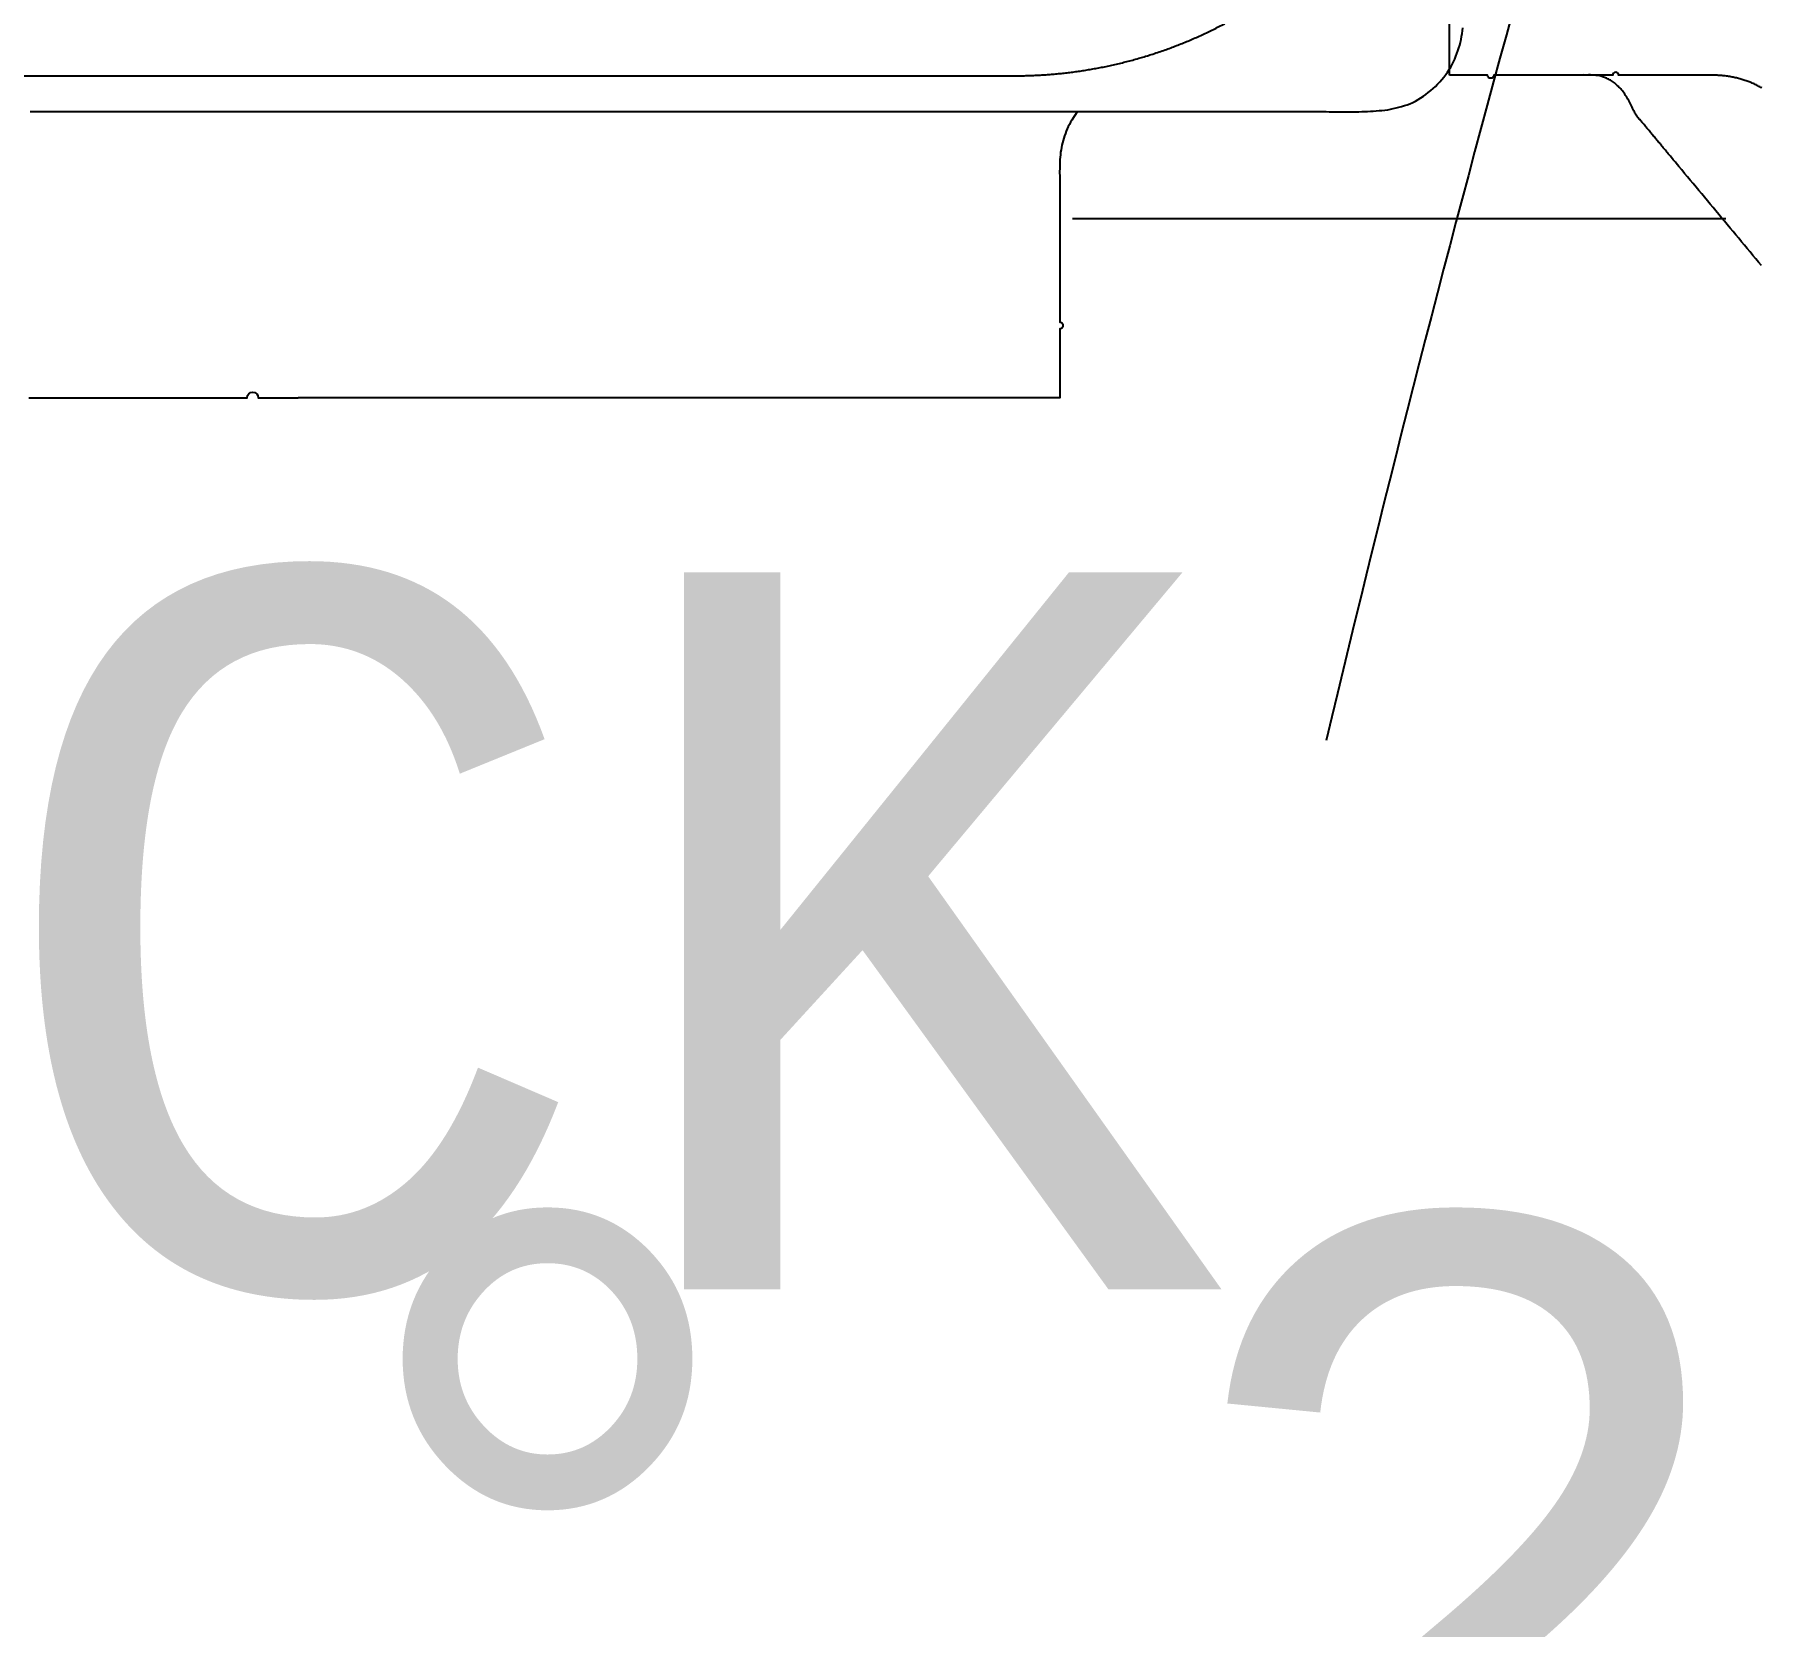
# Model space of a CAD drawing. Extents: x -912 to 8450, y -583 to 4401.
# Drawn here: x 739.5 to 835.8, y 1082 to 1170.8 of the extents above; entities that cross this region are included whole.
import ezdxf

# ---------------------------------------------------------------- set-up
doc = ezdxf.new("R2010")
doc.units = 0
doc.header["$MEASUREMENT"] = 0
doc.layers.get('0').update_dxf_attribs({"linetype": 'CONTINUOUS'})
for name, color, linetype in [('2', 7, 'CONTINUOUS'), ('3', 7, 'CONTINUOUS'), ('5', 7, 'CONTINUOUS'), ('6', 7, 'CONTINUOUS')]:
    doc.layers.add(name, color=color, linetype=linetype)
doc.styles.get("Standard").update_dxf_attribs({"font": 'monotxt.shx'})
doc.dimstyles.new('DSTYLE1', dxfattribs={"dimtxt": 40, "dimasz": 53.333333, "dimexe": 4, "dimexo": 2, "dimgap": 2, "dimtad": 0, "dimtih": 1, "dimtoh": 1, "dimdec": 0, "dimzin": 3, "dimtxsty": 'STANDARD', "dimcen": 0.09, "dimazin": 3, "dimtp": 1, "dimtm": 1, "dimtfac": 1, "dimtdec": 4, "dimtofl": 0, "dimtmove": 0, "dimatfit": 3, "dimtolj": 1, "dimtzin": 0})
doc.dimstyles.new('DSTYLE3', dxfattribs={"dimtxt": 40, "dimasz": 53.333333, "dimexe": 4, "dimexo": 2, "dimgap": 2, "dimtad": 0, "dimtih": 1, "dimtoh": 1, "dimdec": 0, "dimzin": 3, "dimtxsty": 'STANDARD', "dimcen": 0.09, "dimazin": 3, "dimtp": 1, "dimtm": 1, "dimtfac": 1, "dimtdec": 4, "dimtofl": 0, "dimtmove": 0, "dimatfit": 3, "dimtolj": 1, "dimtzin": 0})

# ---------------------------------------------------------------- blocks, each defined once
blk = doc.blocks.new('_AH1')
at = {"color": 0, "linetype": 'CONTINUOUS'}
for p, q in [((-1, 0.166667), (0, 0)), ((-1, 0.166667), (-1, -0.166667)), ((0, 0), (-1, -0.166667)), ((0, 0), (-1, 0))]:
    blk.add_line(p, q, dxfattribs=at)
blk = doc.blocks.new('*D4')
at = {"layer": '2', "color": 1, "linetype": 'CONTINUOUS'}
for p, q in [((-128.26159, 1321.2013), (-128.26159, 1159.7806)), ((1607.1675, 1321.2013), (1607.1675, 1159.7806)), ((-128.26159, 1213.1139), (586.95656, 1213.1139)), ((1607.1675, 1213.1139), (800.28989, 1213.1139))]:
    blk.add_line(p, q, dxfattribs=at)
at = {"layer": '2', "color": 1, "xscale": 53.333333, "yscale": 53.333333, "zscale": 53.333333, "rotation": 180}
blk.add_blockref('_AH1', (-128.26159, 1213.1139), dxfattribs=at)
at = {"layer": '2', "color": 1, "xscale": 53.333333, "yscale": 53.333333, "zscale": 53.333333}
blk.add_blockref('_AH1', (1607.1675, 1213.1139), dxfattribs=at)
at = {"layer": '2', "color": 1, "linetype": 'CONTINUOUS'}
blk.add_text('1732', height=40, dxfattribs=at).set_placement((613.62323, 1193.1139))
blk = doc.blocks.new('*D14')
at = {"layer": '3', "color": 1, "linetype": 'CONTINUOUS'}
for p, q in [((990.10056, 1245.6279), (814.59124, 1316.4866)), ((972.50637, 864.11759), (727.59491, 862.97432))]:
    blk.add_line(p, q, dxfattribs=at)
for start, end in [(158.01451, 166.70533), (171.47083, 180.26746)]:
    blk.add_arc((1924.0583, 868.55954), 1143.1431, start, end, dxfattribs=at)
at = {"layer": '3', "color": 1, "xscale": 53.333333, "yscale": 53.333333, "zscale": 53.333333}
for p, rotation in [((864.0461, 1296.5201), 69.351194), ((780.92767, 863.22328), 268.93077)]:
    blk.add_blockref('_AH1', p, dxfattribs=dict(at, rotation=rotation))
at = {"layer": '3', "color": 1, "linetype": 'CONTINUOUS'}
for s, p in [('21%%d', (681.54793, 1064.7691)), ('22%%d', (801.54793, 1064.7691))]:
    blk.add_text(s, height=40, dxfattribs=at).set_placement(p)

msp = doc.modelspace()

# ---------------------------------------------------------------- linework, layer by layer
at = {"layer": '5', "color": 4, "linetype": 'CONTINUOUS'}
msp.add_line((818.422, 1168.5644), (818.422, 1272.0644), dxfattribs=at)
at = {"layer": '5', "color": 2, "linetype": 'CONTINUOUS'}
msp.add_line((833.84533, 1160.5401), (797.38094, 1160.5401), dxfattribs=at)
at = {"layer": '5', "color": 6, "linetype": 'CONTINUOUS'}
msp.add_lwpolyline([(1761.9876, 1823.644, -0.000000748), (1761.9775, 1828.6636, 0.00000316), (1761.9672, 1833.7642, 0.000000156), (1761.9567, 1838.9838, -0.000000768), (1761.9469, 1843.8843, -0.000000074), (1761.938, 1848.3147, 0.000000232), (1761.9265, 1854.0045)], format="xyb", dxfattribs=at)
at = {"layer": '5', "color": 30, "linetype": 'CONTINUOUS'}
for points in [[(713.46736, 1221.5303, -0.000000273), (712.1372, 1221.5303, 0.000000062), (710.80704, 1221.5303, 0.000001074), (709.4769, 1221.5303, -0.000000248), (708.14673, 1221.5303, -0.000004242)], [(716.12767, 1221.5303, 0.000000068), (714.79751, 1221.5303)], [(819.17192, 1189.7999, 0.000000418), (819.17192, 1191.1301, -0.000001851), (819.17192, 1192.4603, -0.000000076), (819.17192, 1193.7904, 0.000000462), (819.17192, 1195.1206, -0.000000099), (819.17192, 1196.4507, -0.00000009), (819.17192, 1197.7809, 0.00000049), (819.17192, 1199.1111, -0.000000084), (819.17192, 1200.4412, -0.000001961), (819.17193, 1201.7714, 0.000000444), (819.17192, 1203.1015, 0.000007744)], [(712.60031, 1166.5303, 0.000000449), (713.93047, 1166.5303, -0.00000195), (715.26063, 1166.5303, -0.000000114), (716.59079, 1166.5303, 0.000000494), (717.92094, 1166.5303)], [(739.20347, 1166.5303), (740.53363, 1166.5303), (741.86378, 1166.5303), (743.19394, 1166.5303), (744.5241, 1166.5303), (745.85426, 1166.5303), (747.18441, 1166.5303), (748.51457, 1166.5303), (749.84473, 1166.5303), (751.17489, 1166.5303), (752.50504, 1166.5303), (753.8352, 1166.5303), (755.16536, 1166.5303), (756.49552, 1166.5303), (757.82568, 1166.5303), (759.15583, 1166.5303), (760.48599, 1166.5303), (761.81615, 1166.5303), (763.14631, 1166.5303), (764.47646, 1166.5303), (765.80662, 1166.5303), (767.13678, 1166.5303), (768.46694, 1166.5303), (769.79709, 1166.5303), (771.12725, 1166.5303), (772.45741, 1166.5303), (773.78757, 1166.5303), (775.11773, 1166.5303), (776.44788, 1166.5303), (777.77804, 1166.5303), (779.1082, 1166.5303), (780.43836, 1166.5303), (781.76851, 1166.5303), (783.09867, 1166.5303), (784.42883, 1166.5303), (785.75899, 1166.5303), (787.08915, 1166.5303), (788.4193, 1166.5303), (789.74946, 1166.5303), (791.07962, 1166.5303), (792.40978, 1166.5303, 0.000000134), (793.73993, 1166.5303), (795.07009, 1166.5303, -0.000000529), (796.40025, 1166.5303, 0.000000122), (797.73041, 1166.5303, 0.000002086), (799.06056, 1166.5303, -0.00000048), (800.39072, 1166.5303, -0.000008231), (801.72091, 1166.5302, 0.000001894), (803.05104, 1166.5303, 0.000032481), (804.38107, 1166.5304, -0.000007476), (805.71135, 1166.5303, -0.000128145), (807.04199, 1166.5296, 0.000029475), (808.37167, 1166.5303, 0.000506128), (809.69993, 1166.533, -0.000116728), (811.03198, 1166.5303, -0.001990111), (812.36962, 1166.5193, 0.00045416), (813.6923, 1166.5303, 0.007964537), (814.97647, 1166.6259, 0.0293954), (816.21572, 1166.9671, 0.068101367), (817.37685, 1167.7063, 0.069733938), (818.31782, 1168.7354, 0.068058832), (818.89252, 1169.9305, 0.070235155), (819.16159, 1171.209, 0.051535672)], [(719.2511, 1166.5303, -0.000000125), (720.58126, 1166.5303)], [(689.17192, 1195.794, -0.000000182), (689.17192, 1194.4638, 0.000000518), (689.17192, 1193.1337, 0.000000293), (689.17192, 1191.8035, -0.000000188), (689.17192, 1190.4734, -0.000001046), (689.17191, 1189.1432, 0.000000271), (689.17192, 1187.8131, 0.000004102)], [(689.17192, 1198.4543, 0.000000473), (689.17192, 1197.1241, -0.000001987)], [(706.81654, 1221.5303, 0.000000975), (705.48642, 1221.5303, 0.000016737)], [(689.17194, 1186.4829, -0.000000952), (689.17192, 1185.1528, -0.000016181)], [(819.17188, 1204.4317, -0.00000178), (819.17192, 1205.7618, -0.000030563)], [(689.17192, 1201.1146, -0.000001805), (689.17191, 1199.7844, 0.000007826)], [(819.17192, 1187.1396, -0.00000168), (819.17193, 1188.4698, 0.00000731)], [(709.94, 1166.5303, -0.000001771), (711.27016, 1166.5303, 0.000007695)], [(819.17192, 1184.4793, 0.000006639), (819.17188, 1185.8095, -0.000028848)]]:
    msp.add_lwpolyline(points, format="xyb", dxfattribs=at)
at = {"layer": '5', "color": 3, "linetype": 'CONTINUOUS'}
for points in [[(711.672, 1157.1666, -0.000000224), (711.672, 1156.7314, 0.000000904), (711.672, 1156.3063, 0.000000061), (711.672, 1155.8928, -0.000000241), (711.672, 1155.4909)], [(711.672, 1155.1019, -0.000000065), (711.672, 1154.726)], [(711.672, 1158.0658, 0.000000836), (711.672, 1157.6118, -0.000003425)], [(797.63934, 1166.5198), (797.33792, 1166.0546, 0.026418876), (797.09048, 1165.5673, 0.026742411), (796.89835, 1165.0561, 0.02742622), (796.76547, 1164.528, 0.030072936), (796.69726, 1163.9922, 0.025971141), (796.672, 1163.4658, 0.01411976), (796.66845, 1162.9628, 0.006698306), (796.672, 1162.4706, 0.000409767), (796.6729, 1161.9753, -0.001745727), (796.672, 1161.479, -0.000102939), (796.67177, 1160.9861, 0.000442626), (796.672, 1160.4969, 0.000026932), (796.67206, 1160.0116, -0.00011391), (796.672, 1159.5307, -0.000007039), (796.67198, 1159.0555, 0.000029452), (796.672, 1158.5865, 0.000001859), (796.672, 1158.1249, -0.000007675), (796.672, 1157.671, -0.000000495), (796.672, 1157.2261, 0.000002016), (796.672, 1156.7906, 0.000000133), (796.672, 1156.3655, -0.000000534), (796.672, 1155.9513), (796.672, 1155.5491, 0.000000143), (796.672, 1155.1592), (796.672, 1154.7826, -1), (796.672, 1154.4194), (796.672, 1154.071), (796.672, 1153.737), (796.672, 1153.4188), (796.672, 1153.116), (796.672, 1152.8297), (796.672, 1152.5597), (796.672, 1152.3068), (796.672, 1152.0707), (796.672, 1151.8521), (796.672, 1151.6506), (796.672, 1151.4668), (796.672, 1151.3002), (796.672, 1151.1514), (796.672, 1151.0195), (796.672, 1150.9052), (796.672, 1150.8076), (796.672, 1150.7273), (796.672, 1150.663), (796.672, 1150.6149), (796.672, 1150.5833), (796.672, 1150.5687), (796.672, 1150.5644), (796.672, 1150.5639), (796.672, 1150.5644), (796.672, 1150.5645), (796.672, 1150.5644), (796.672, 1150.5643), (796.672, 1150.5644), (796.672, 1150.5644), (796.672, 1150.5644), (796.672, 1150.5644), (796.672, 1150.5644), (796.672, 1150.5644), (796.672, 1150.5644), (796.672, 1150.5644), (796.672, 1150.5644), (796.672, 1150.5644), (796.672, 1150.5644), (796.672, 1150.5644), (796.672, 1150.5644), (796.672, 1150.5644), (796.672, 1150.5644), (796.672, 1150.5644), (796.672, 1150.5644), (796.672, 1150.5644), (796.672, 1150.5644), (796.672, 1150.5644), (796.672, 1150.5644), (796.672, 1150.5644), (796.672, 1150.5644), (796.672, 1150.5644), (796.672, 1150.5644), (796.672, 1150.5644), (796.672, 1150.5644), (796.672, 1150.5644), (796.672, 1150.5644), (796.672, 1150.5644), (796.672, 1150.5644), (796.672, 1150.5644), (796.672, 1150.5644), (796.672, 1150.5644), (796.672, 1150.5644), (796.672, 1150.5644), (796.672, 1150.5644), (796.672, 1150.5644), (796.672, 1150.5644), (796.672, 1150.5644), (796.672, 1150.5644), (796.672, 1150.5644), (796.672, 1150.5644), (796.672, 1150.5644), (796.672, 1150.5644), (796.672, 1150.5644), (796.672, 1150.5644), (796.672, 1150.5644), (796.672, 1150.5644), (796.672, 1150.5644), (796.672, 1150.5644), (796.672, 1150.5644), (796.672, 1150.5644), (796.672, 1150.5644), (796.672, 1150.5644), (796.672, 1150.5644), (796.672, 1150.5644), (796.672, 1150.5644), (796.672, 1150.5644), (796.672, 1150.5644), (796.672, 1150.5644), (796.672, 1150.5644), (796.672, 1150.5644), (796.672, 1150.5644), (796.672, 1150.5644), (796.672, 1150.5644), (796.672, 1150.5644), (796.672, 1150.5644), (796.672, 1150.5644), (796.672, 1150.5644), (796.672, 1150.5644), (796.672, 1150.5644), (796.672, 1150.5644), (796.672, 1150.5644), (796.672, 1150.5644), (796.672, 1150.5644), (796.672, 1150.5644), (796.672, 1150.5644), (796.672, 1150.5644), (796.672, 1150.5644), (796.672, 1150.5644), (796.672, 1150.5644), (796.672, 1150.5644), (796.672, 1150.5644), (796.672, 1150.5644), (796.672, 1150.5644), (796.672, 1150.5644), (796.672, 1150.5644), (796.672, 1150.5644), (796.672, 1150.5644), (796.672, 1150.5644), (796.672, 1150.5644), (796.672, 1150.5644), (796.672, 1150.5644), (796.672, 1150.5644), (796.672, 1150.5644), (796.672, 1150.5644), (796.672, 1150.5644), (796.672, 1150.5644), (796.672, 1150.5644), (796.672, 1150.5644), (796.672, 1150.5644), (796.672, 1150.5644), (796.672, 1150.5644), (796.672, 1150.5644), (796.672, 1150.5644), (796.672, 1150.5644), (796.672, 1150.5644), (796.672, 1150.5644), (796.672, 1150.5644), (796.672, 1150.5644), (796.672, 1150.5644), (796.672, 1150.5644), (796.672, 1150.5644), (796.672, 1150.5644), (796.672, 1150.5644), (796.672, 1150.5644), (796.672, 1150.5644), (796.672, 1150.5644), (796.672, 1150.5644), (796.672, 1150.5644), (796.672, 1150.5644), (796.672, 1150.5644), (796.672, 1150.5644), (796.672, 1150.5644), (796.672, 1150.5644), (796.672, 1150.5644), (796.672, 1150.5644), (796.672, 1150.5644), (796.672, 1150.5644, -0.000270025), (796.672, 1150.5644), (796.672, 1150.5644, 0.000068582), (796.672, 1150.5644), (796.672, 1150.5644, -0.000017371), (796.672, 1150.5644, -0.003743243), (796.672, 1150.5644, 0.00008307), (796.672, 1150.5644, -0.00002001), (796.672, 1150.5644, -0.000011641), (796.672, 1150.5644, -0.000240305), (796.672, 1150.5644, 0.000005335), (796.672, 1150.5644, -0.000001285), (796.672, 1150.5644, -0.000000072), (796.672, 1150.5644, -0.000015106), (796.672, 1150.5644, 0.000000171), (796.672, 1150.5644, 0.000003993), (796.672, 1150.5644, -0.99999996), (796.672, 1150.5644, -0.000000991), (796.67198, 1150.5644), (796.672, 1150.5644, 0.000000251), (796.67209, 1150.5644), (796.672, 1150.5644, -0.000000129), (796.67166, 1150.5644), (796.672, 1150.5644), (796.67332, 1150.5644), (796.67177, 1150.5644), (796.66267, 1150.5644), (796.64341, 1150.5644), (796.61133, 1150.5644), (796.56701, 1150.5644), (796.51035, 1150.5644), (796.44174, 1150.5644), (796.36049, 1150.5644), (796.26707, 1150.5644), (796.16099, 1150.5644), (796.04275, 1150.5644), (795.91184, 1150.5644), (795.76882, 1150.5644), (795.61322, 1150.5644), (795.44561, 1150.5644), (795.26561, 1150.5644), (795.07379, 1150.5644), (794.86981, 1150.5644), (794.6543, 1150.5644), (794.42693, 1150.5644), (794.18837, 1150.5644), (793.93834, 1150.5644), (793.67752, 1150.5644), (793.4057, 1150.5644), (793.12355, 1150.5644), (792.83091, 1150.5644), (792.52847, 1150.5644), (792.21612, 1150.5644), (791.89455, 1150.5644), (791.56367, 1150.5644), (791.2242, 1150.5644), (790.87612, 1150.5644), (790.52006, 1150.5644), (790.156, 1150.5644), (789.78484, 1150.5644), (789.40655, 1150.5644), (789.02019, 1150.5644), (788.62405, 1150.5644), (788.21847, 1150.5644), (787.80327, 1150.5644), (787.37904, 1150.5644), (786.94562, 1150.5644), (786.50362, 1150.5644), (786.05294, 1150.5644), (785.59421, 1150.5644), (785.12737, 1150.5644), (784.65305, 1150.5644), (784.17126, 1150.5644), (783.68263, 1150.5644), (783.18721, 1150.5644), (782.68562, 1150.5644), (782.17799, 1150.5644), (781.66491, 1150.5644), (781.14656, 1150.5644), (780.62353, 1150.5644), (780.09604, 1150.5644), (779.56466, 1150.5644), (779.02964, 1150.5644), (778.49154, 1150.5644), (777.95066, 1150.5644), (777.40752, 1150.5644), (776.86247, 1150.5644), (776.31596, 1150.5644), (775.76838, 1150.5644), (775.22022, 1150.5644), (774.67193, 1150.5644), (774.12362, 1150.5644), (773.57563, 1150.5644), (773.02941, 1150.5644), (772.48577, 1150.5644), (771.94076, 1150.5644), (771.39045, 1150.5644), (770.83654, 1150.5644), (770.28124, 1150.5644), (769.72557, 1150.5644), (769.17003, 1150.5644), (768.6146, 1150.5644), (768.05912, 1150.5644), (767.50363, 1150.5644), (766.94814, 1150.5644), (766.39266, 1150.5644), (765.83718, 1150.5644), (765.28169, 1150.5644), (764.7262, 1150.5644), (764.17072, 1150.5644), (763.61525, 1150.5644), (763.05975, 1150.5644), (762.50419, 1150.5644), (761.94878, 1150.5644), (761.39358, 1150.5644), (760.83781, 1150.5644), (760.2812, 1150.5644), (759.72684, 1150.5644), (759.1758, 1150.5644), (758.61588, 1150.5644), (758.04287, 1150.5644), (757.50491, 1150.5644), (757.01855, 1150.5644), (756.39394, 1150.5644), (755.43189, 1150.5644), (754.172, 1150.5644)], [(739.12927, 1150.5644), (739.68633, 1150.5644), (740.24345, 1150.5644), (740.80061, 1150.5644), (741.35776, 1150.5644), (741.91489, 1150.5644), (742.47203, 1150.5644), (743.02917, 1150.5644), (743.58632, 1150.5644), (744.14346, 1150.5644), (744.70058, 1150.5644), (745.25774, 1150.5644), (745.81495, 1150.5644), (746.37202, 1150.5644), (746.92888, 1150.5644), (747.4863, 1150.5644), (748.04457, 1150.5644), (748.60059, 1150.5644), (749.15327, 1150.5644), (749.71487, 1150.5644), (750.28958, 1150.5644), (750.82915, 1150.5644), (751.31696, 1150.5644, -1), (751.94343, 1150.5644), (752.90835, 1150.5644), (754.172, 1150.5644)]]:
    msp.add_lwpolyline(points, format="xyb", dxfattribs=at)
at = {"layer": '5', "color": 4, "linetype": 'CONTINUOUS'}
for points in [[(900.74069, 1154.0702, -0.000000257), (900.74069, 1153.7094, 0.000000059), (900.74069, 1153.3486, 0.000001013)], [(900.74069, 1154.7918, 0.000000065), (900.74069, 1154.431)], [(892.08043, 1154.6351, 0.000000286), (892.08043, 1154.2645, -0.000000068), (892.08043, 1153.8939, -0.00000114)], [(892.08043, 1155.3762, -0.000000076), (892.08043, 1155.0057)], [(835.85384, 1167.8508, 0.012528612), (835.64349, 1167.9674, 0.012543988), (835.42699, 1168.0737, 0.012453278), (835.20423, 1168.1695, 0.012295055), (834.97559, 1168.2549, 0.012077707), (834.74102, 1168.3298, 0.011843507), (834.50092, 1168.3943, 0.011608315), (834.25527, 1168.4481, 0.011174272), (834.00457, 1168.4919, 0.010539062), (833.74888, 1168.5254, 0.010504794), (833.48842, 1168.5483, 0.011102769), (833.22333, 1168.56, 0.009275252), (832.95585, 1168.5644, 0.004955327), (832.6876, 1168.565, 0.002193448), (832.41667, 1168.5644, 0.000117739), (832.14065, 1168.5642, -0.000542162), (831.85999, 1168.5644, -0.000028838), (831.57519, 1168.5644, 0.000132992), (831.28645, 1168.5644, 0.000007145), (830.99354, 1168.5644, -0.000032769), (830.69674, 1168.5644, -0.00000177), (830.39602, 1168.5644, 0.000008086), (830.09163, 1168.5644, 0.000000439), (829.78353, 1168.5644, -0.000002), (829.47196, 1168.5644, -0.00000011), (829.15691, 1168.5644, 0.000000495), (828.83861, 1168.5644), (828.51707, 1168.5644, -0.000000123), (828.19252, 1168.5644), (827.86498, 1168.5644, 1), (827.53469, 1168.5644), (827.20166, 1168.5644), (826.86614, 1168.5644), (826.52817, 1168.5644), (826.18797, 1168.5644), (825.8456, 1168.5644), (825.50127, 1168.5644), (825.15507, 1168.5644), (824.8072, 1168.5644), (824.45775, 1168.5644), (824.10691, 1168.5644), (823.75474, 1168.5644), (823.40157, 1168.5644), (823.04755, 1168.5644), (822.69237, 1168.5644), (822.33598, 1168.5644), (821.98051, 1168.5644), (821.62677, 1168.5644), (821.26715, 1168.5644), (820.89913, 1168.5644, -1), (820.55348, 1168.5644), (820.24092, 1168.5644), (819.84065, 1168.5644), (819.22595, 1168.5644), (818.422, 1168.5644)], [(895.40086, 1144.5644, 0.000000064), (895.22046, 1144.5644, -0.000000279)], [(894.85968, 1144.5644, -0.000000071), (894.67928, 1144.5644)], [(850.918, 1150.2317, 0.000000102), (850.76332, 1150.4173, -0.000000444), (850.60865, 1150.603)], [(842.51133, 1149.9273, -0.000000447), (842.35245, 1150.118, 0.000001944), (842.19357, 1150.3087, 0.000000113), (842.03469, 1150.4994, -0.000000493), (841.87581, 1150.6901, -1)], [(850.45397, 1150.7886, 0.000000113), (850.29929, 1150.9743)], [(841.71694, 1150.8808, 0.000000125), (841.55806, 1151.0715)], [(838.85304, 1164.7121, 0.000000662), (838.69836, 1164.8978, -0.000000152), (838.54369, 1165.0834, -0.00000261), (838.38901, 1165.2691, 0.000000601), (838.23433, 1165.4547, 0.000010301)], [(835.83845, 1157.9362), (835.67958, 1158.1269), (835.5207, 1158.3175), (835.36182, 1158.5082), (835.20294, 1158.6989), (835.04406, 1158.8896), (834.88519, 1159.0803), (834.72631, 1159.271), (834.56743, 1159.4617), (834.40855, 1159.6524), (834.24967, 1159.843), (834.0908, 1160.0337), (833.93192, 1160.2244), (833.77304, 1160.4151), (833.61416, 1160.6058), (833.45528, 1160.7965), (833.29641, 1160.9872), (833.13753, 1161.1778), (832.97865, 1161.3685), (832.81977, 1161.5592), (832.6609, 1161.7499), (832.50202, 1161.9406), (832.34314, 1162.1313), (832.18426, 1162.322), (832.02538, 1162.5126), (831.86651, 1162.7033), (831.70763, 1162.894, 0.000000175), (831.54875, 1163.0847), (831.38987, 1163.2754, -0.00000069), (831.23099, 1163.4661, 0.000000159), (831.07212, 1163.6568, 0.000002724), (830.91324, 1163.8475, -0.000000627), (830.75436, 1164.0381, -0.000010749), (830.59549, 1164.2288, 0.000002474), (830.4366, 1164.4195, 0.000042417), (830.2777, 1164.6102, -0.000009763), (830.11885, 1164.8009, -0.000167349), (829.96006, 1164.9917, 0.000038497), (829.80109, 1165.1823, 0.000660855), (829.64188, 1165.3723, -0.000152348), (829.48334, 1165.5636, -0.002600309), (829.32578, 1165.7569, 0.000594357), (829.16558, 1165.945, 0.010377214), (829.00147, 1166.1256, -0.002449093), (828.84783, 1166.3264, -0.03912024), (828.71608, 1166.5751, -0.030616888), (828.58393, 1166.8579, 0.003343791), (828.42801, 1167.1542, 0.015314651), (828.2544, 1167.4379, 0.018281044), (828.07209, 1167.6861, 0.022298396), (827.88258, 1167.901, 0.022669011), (827.68386, 1168.0863, 0.026290217), (827.47023, 1168.2428, 0.033458857), (827.24002, 1168.3678, 0.029238274), (827.02047, 1168.4616, 0.019370751), (826.82075, 1168.523, 0.039713447), (826.53779, 1168.5585, 0.037261122), (826.0627, 1168.5723, 0.014088767), (825.41739, 1168.5644, 0.008222081)], [(839.1624, 1164.3408, -0.000000168), (839.00772, 1164.5265, 1)], [(900.74069, 1152.9878, -0.000000233), (900.74069, 1152.6271, -0.000003997)], [(892.08043, 1153.5233, 0.000000261), (892.08043, 1153.1528, 0.000004493)], [(852.68478, 1144.5644, -0.000000581), (852.49949, 1144.5644, 0.000000134), (852.3142, 1144.5644, 0.000002293)], [(853.05536, 1144.5644, 0.000000147), (852.87007, 1144.5644)], [(860.94571, 1144.5644, 0.000000159), (860.76531, 1144.5644, 0.00000273)], [(887.1488, 1144.5644, -0.000000175), (886.96351, 1144.5644, 0.00000076)], [(861.48689, 1144.5644, 0.000000175), (861.30649, 1144.5644)], [(886.59293, 1144.5644, -0.000000193), (886.40764, 1144.5644)], [(851.22736, 1149.8604, -0.000000404), (851.07268, 1150.046, 0.000001754)], [(838.07965, 1165.6404, -0.000002371), (837.92497, 1165.826, -0.000040644)], [(852.12891, 1144.5644, -0.000000528), (851.94362, 1144.5644, -0.000009048)], [(837.77028, 1166.0117, 0.00000935), (837.61561, 1166.1973, 0.000160485)], [(842.82908, 1149.546, 0.000001766), (842.6702, 1149.7367, -0.000007673)]]:
    msp.add_lwpolyline(points, format="xyb", dxfattribs=at)
at = {"layer": '5', "color": 6, "linetype": 'CONTINUOUS'}
msp.add_open_spline([(777.49544, 1219.5302), (780.83073, 1219.5302), (784.16603, 1219.5302), (787.50132, 1219.5303), (790.83662, 1219.5303), (794.17191, 1219.5303), (795.58849, 1219.5303), (797.00867, 1219.43), (798.42053, 1219.2283), (799.812, 1218.927), (801.17191, 1218.5303), (802.60049, 1218.1136), (804.01967, 1217.5844), (805.41366, 1216.9401), (808.86516, 1215.0062), (811.9421, 1212.3727), (813.61597, 1210.5347), (816.51298, 1206.4216), (818.29766, 1201.7712), (818.88961, 1199.34), (819.17191, 1196.9065), (819.17191, 1194.5303), (819.17191, 1194.3303), (819.17191, 1194.1303), (819.17191, 1193.9303), (819.17191, 1193.7303), (819.17191, 1193.5303), (819.17191, 1191.2029), (818.90108, 1188.8008), (818.32456, 1186.3803), (816.48715, 1181.5266), (813.39597, 1177.2027), (811.5067, 1175.2083), (807.13468, 1171.713), (802.07799, 1169.5677), (799.40231, 1168.8605), (796.74153, 1168.5303), (794.17192, 1168.5303), (778.17192, 1168.5303), (762.17192, 1168.5303), (746.17192, 1168.5303), (730.17191, 1168.5303), (714.17191, 1168.5303), (711.84454, 1168.5303), (709.44239, 1168.8011), (707.02186, 1169.3777), (702.16815, 1171.2151), (697.84431, 1174.3063), (695.84994, 1176.1955), (692.3546, 1180.5675), (690.20931, 1185.6242), (689.50206, 1188.2999), (689.17191, 1190.9607), (689.17191, 1193.5303), (689.17191, 1193.7303), (689.17191, 1193.9303), (689.17191, 1194.1303), (689.17191, 1194.3303), (689.17191, 1194.5303), (689.17191, 1196.0184), (689.28264, 1197.529), (689.51078, 1199.0476), (690.40092, 1202.9026), (692.06761, 1206.5938), (693.36333, 1208.7154), (696.50078, 1212.6482), (700.46541, 1215.6636), (702.63369, 1216.9126), (704.89082, 1217.865), (707.17191, 1218.5303), (708.53183, 1218.927), (709.9233, 1219.2283), (711.33515, 1219.43), (712.75533, 1219.5303), (714.17191, 1219.5303), (717.50727, 1219.5303), (720.84264, 1219.5303), (724.178, 1219.5303), (727.51336, 1219.5303), (730.84872, 1219.5302), (730.92839, 1219.1966), (731.02917, 1218.8242), (731.15266, 1218.3943), (731.48719, 1217.3158), (731.97333, 1215.8867), (732.28966, 1214.985), (732.92389, 1213.2248), (733.67237, 1211.1742), (734.00413, 1210.2654), (734.79635, 1208.0865), (735.63208, 1205.774), (736.11498, 1204.4338), (737.09631, 1201.7312), (738.14096, 1199.0341), (738.68388, 1197.7035), (739.50713, 1195.8374), (740.44157, 1194.0316), (740.72537, 1193.5098), (741.48098, 1192.1947), (742.3288, 1190.93), (742.8803, 1190.1905), (743.73007, 1189.1761), (744.69616, 1188.2328), (744.98724, 1187.9658), (745.56135, 1187.4734), (746.17875, 1187.0108), (746.48412, 1186.797), (747.0887, 1186.4033), (747.72728, 1186.0458), (748.04797, 1185.8799), (748.85328, 1185.5), (749.69749, 1185.1878), (750.19863, 1185.0313), (750.89308, 1184.8523), (751.58478, 1184.7217), (751.76214, 1184.6914), (752.12496, 1184.6351), (752.48292, 1184.5912), (752.6704, 1184.5712), (753.08421, 1184.5334), (753.48831, 1184.511), (753.71555, 1184.5029), (753.94288, 1184.4991), (754.17191, 1184.4991), (754.36663, 1184.4991), (754.56012, 1184.5019), (754.75337, 1184.5076), (755.13264, 1184.5253), (755.51856, 1184.5562), (755.6979, 1184.5734), (756.23974, 1184.6341), (756.79446, 1184.7227), (757.15655, 1184.7931), (758.20261, 1185.0348), (759.23578, 1185.3864), (759.89863, 1185.6667), (760.8588, 1186.1549), (761.7474, 1186.7219), (762.04751, 1186.9275), (762.81967, 1187.4934), (763.52493, 1188.1061), (763.93965, 1188.5036), (764.97829, 1189.5871), (765.88516, 1190.749), (766.40604, 1191.4968), (767.18918, 1192.7354), (767.89334, 1194.0163), (768.15448, 1194.5149), (768.91297, 1196.0305), (769.59931, 1197.5845), (770.0332, 1198.631), (770.65618, 1200.2035), (771.25189, 1201.7826), (771.44458, 1202.2999), (772.16092, 1204.2414), (772.85402, 1206.1684), (773.35439, 1207.5537), (774.14182, 1209.7227), (774.86748, 1211.712), (775.13041, 1212.4325), (775.59295, 1213.7049), (775.99806, 1214.8366), (776.17154, 1215.3276), (776.45472, 1216.1402), (776.69534, 1216.8525), (776.79196, 1217.1435), (777.04183, 1217.9115), (777.23564, 1218.5504), (777.33964, 1218.913), (777.4257, 1219.2362), (777.49544, 1219.5302)], degree=5, knots=[0, 0, 0, 0, 0, 0, 0.046030349, 0.046030349, 0.046030349, 0.046030349, 0.046030349, 0.065613609, 0.065613609, 0.065613609, 0.065613609, 0.065613609, 0.08701705, 0.08701705, 0.08701705, 0.12024717, 0.12024717, 0.12024717, 0.15442334, 0.15442334, 0.15442334, 0.15442334, 0.15442334, 0.15718354, 0.15718354, 0.15718354, 0.15718354, 0.15718354, 0.19153243, 0.19153243, 0.19153243, 0.22765236, 0.22765236, 0.22765236, 0.26557646, 0.26557646, 0.26557646, 0.26557646, 0.26557646, 0.48639173, 0.48639173, 0.48639173, 0.48639173, 0.48639173, 0.52074057, 0.52074057, 0.52074057, 0.55686043, 0.55686043, 0.55686043, 0.59478445, 0.59478445, 0.59478445, 0.59478445, 0.59478445, 0.59754464, 0.59754464, 0.59754464, 0.59754464, 0.59754464, 0.61894802, 0.61894802, 0.61894802, 0.65217806, 0.65217806, 0.65217806, 0.68635413, 0.68635413, 0.68635413, 0.68635413, 0.68635413, 0.70593734, 0.70593734, 0.70593734, 0.70593734, 0.70593734, 0.7519685, 0.7519685, 0.7519685, 0.7519685, 0.7519685, 0.76701799, 0.76701799, 0.76701799, 0.78505357, 0.78505357, 0.78505357, 0.7981014, 0.7981014, 0.7981014, 0.81540856, 0.81540856, 0.81540856, 0.83277787, 0.83277787, 0.83277787, 0.83994196, 0.83994196, 0.83994196, 0.8510732, 0.8510732, 0.8510732, 0.85562475, 0.85562475, 0.85562475, 0.85971418, 0.85971418, 0.85971418, 0.8635569, 0.8635569, 0.8635569, 0.86923826, 0.86923826, 0.86923826, 0.87120323, 0.87120323, 0.87120323, 0.87327677, 0.87327677, 0.87327677, 0.87598429, 0.87598429, 0.87598429, 0.87598429, 0.87598429, 0.87827569, 0.87827569, 0.87827569, 0.88046311, 0.88046311, 0.88046311, 0.88440116, 0.88440116, 0.88440116, 0.89194397, 0.89194397, 0.89194397, 0.89591976, 0.89591976, 0.89591976, 0.90258747, 0.90258747, 0.90258747, 0.91341182, 0.91341182, 0.91341182, 0.92015614, 0.92015614, 0.92015614, 0.93377744, 0.93377744, 0.93377744, 0.94039507, 0.94039507, 0.94039507, 0.95867252, 0.95867252, 0.95867252, 0.96978666, 0.96978666, 0.96978666, 0.97932299, 0.97932299, 0.97932299, 0.98672772, 0.98672772, 0.98672772, 1, 1, 1, 1, 1, 1], dxfattribs=at)
at = {"layer": '6', "color": 4, "linetype": 'CONTINUOUS'}
for points in [[(1576.1643, 1692.2116, 0.000000058), (1576.1643, 1694.4063, -0.000000251), (1576.1643, 1696.601)], [(1576.1643, 1698.7957, -0.000000064), (1576.1643, 1700.9905)], [(1666.8239, 2005.2372, -0.000000115), (1669.0186, 2005.2372, 0.000000501), (1671.2133, 2005.2372)], [(1713.1802, 2005.9872, 0.000000122), (1710.9855, 2005.9872, -0.000000531), (1708.7908, 2005.9872)], [(1576.1643, 1907.2952, -0.000000504), (1576.1643, 1909.4899, 0.000000116), (1576.1643, 1911.6847, 0.000001987)], [(1673.4081, 2005.2372, -0.000000127), (1675.6028, 2005.2372)], [(1706.5961, 2005.9872, 0.000000134), (1704.4013, 2005.9872)], [(1576.1643, 1902.9057, 0.000000128), (1576.1643, 1905.1005)], [(1673.6751, 2005.9872, 0.000000608), (1671.4804, 2005.9872, -0.00000014), (1669.2857, 2005.9872, -0.000002398)], [(1719.4974, 2005.2372, -0.000000621), (1721.6922, 2005.2372, 0.000000143), (1723.8869, 2005.2372, 0.000002449)], [(1678.0646, 2005.9872, -0.000000154), (1675.8699, 2005.9872)], [(1715.108, 2005.2372, 0.000000157), (1717.3027, 2005.2372)], [(1575.4143, 1910.9353, 0.000000145), (1575.4143, 1908.7405, -0.000000632), (1575.4143, 1906.5458)], [(1575.4143, 1904.3511, 0.00000016), (1575.4143, 1902.1564)], [(1575.4143, 1687.0729, 0.000000728), (1575.4143, 1684.8782, -0.000000167), (1575.4143, 1682.6834, -0.000002872)], [(1575.4143, 1691.4623, -0.000000184), (1575.4143, 1689.2676, 1)]]:
    msp.add_lwpolyline(points, format="xyb", dxfattribs=at)
at = {"layer": '6', "color": 3, "linetype": 'CONTINUOUS'}
for points in [[(1426.918, 1743.7872, 0.000000226), (1428.3645, 1743.7872, -0.000000052), (1429.8109, 1743.7872, -0.000000891), (1431.2573, 1743.7872, 0.000000205), (1432.7038, 1743.7872, 0.000003515)], [(970.37646, 1742.9872, 0.000000228), (971.82077, 1742.9872, -0.000000052), (973.26508, 1742.9872, -0.000000898)], [(783.94842, 1743.7872, 0.00000023), (782.49968, 1743.7872, -0.000000053), (781.05094, 1743.7872, -0.000000909)], [(783.94842, 1742.9872, 0.00000023), (782.49968, 1742.9872, -0.000000053), (781.05094, 1742.9872, -0.000000909)], [(1534.2009, 1742.9872, -0.000000054), (1535.6452, 1742.9872, 0.000000235), (1537.0895, 1742.9872)], [(1272.3186, 1743.7872, 0.000000244), (1273.765, 1743.7872, -0.000000056), (1275.2115, 1743.7872, -0.000000964)], [(1424.0251, 1743.7872, 0.000000057), (1425.4716, 1743.7872)], [(967.48785, 1742.9872, -0.000000058), (968.93216, 1742.9872)], [(786.84589, 1743.7872, 0.000000058), (785.39715, 1743.7872)], [(786.84589, 1742.9872, 0.000000058), (785.39715, 1742.9872)], [(1538.5338, 1742.9872, 0.00000006), (1539.9781, 1742.9872)], [(1532.3386, 1743.7872, 0.000000111), (1533.785, 1743.7872, -0.000000445), (1535.2315, 1743.7872, -0.000000062), (1536.6779, 1743.7872, 0.000000121), (1538.1243, 1743.7872, 0.000000149), (1539.5708, 1743.7872, -0.000000061), (1541.0172, 1743.7872, -0.000000563), (1542.4636, 1743.7872, 0.000000136), (1543.9101, 1743.7872, 0.000002217)], [(1269.4257, 1743.7872, -0.000000062), (1270.8722, 1743.7872)], [(221.17893, 1743.7872, -0.000000073), (219.73019, 1743.7872, 0.000000316)], [(221.17893, 1742.9872, -0.000000073), (219.73019, 1742.9872, 0.000000316)], [(216.83272, 1743.7872, -0.00000008), (215.38398, 1743.7872)], [(216.83272, 1742.9872, -0.00000008), (215.38398, 1742.9872)], [(1371.9534, 1743.7872, 0.000001325), (1373.3998, 1743.7872, -0.000005757), (1374.8463, 1743.7872, -0.000000336), (1376.2927, 1743.7872, 0.000001459), (1377.7392, 1743.7872, 0.000000085), (1379.1856, 1743.7872, -0.00000037), (1380.632, 1743.7872)], [(1245.6993, 1742.9872, 0.000000086), (1247.1436, 1742.9872, -0.000000375)], [(475.84095, 1743.7872, 0.000000395), (474.39222, 1743.7872, -0.000000091), (472.94348, 1743.7872, -0.000001559)], [(475.84095, 1742.9872, 0.000000395), (474.39222, 1742.9872, -0.000000091), (472.94348, 1742.9872, -0.000001559)], [(1382.0785, 1743.7872, -0.000000094), (1383.5249, 1743.7872)], [(1250.0322, 1742.9872, -0.000000095), (1251.4765, 1742.9872)], [(1243.3898, 1743.7872, -0.000000096), (1244.8363, 1743.7872, 0.000000416)], [(478.73843, 1743.7872, -0.0000001), (477.28969, 1743.7872)], [(478.73843, 1742.9872, -0.0000001), (477.28969, 1742.9872)], [(378.93341, 1743.7872, 0.000000101), (377.48468, 1743.7872, -0.000000439)], [(378.93341, 1742.9872, 0.000000101), (377.48468, 1742.9872, -0.000000439)], [(1247.7292, 1743.7872, -0.000000105), (1249.1756, 1743.7872)], [(1428.9464, 1742.9872, -0.000000456), (1430.3907, 1742.9872, 0.000000105), (1431.835, 1742.9872, 0.000001801)], [(374.5872, 1743.7872, 0.000000111), (373.13847, 1743.7872, 1)], [(374.5872, 1742.9872, 0.000000111), (373.13847, 1742.9872)], [(1426.0578, 1742.9872, 0.000000116), (1427.5021, 1742.9872)], [(971.96769, 1743.7872, -0.000000128), (973.41413, 1743.7872, -0.000002193)], [(967.62838, 1743.7872, -0.000000141), (969.07481, 1743.7872)], [(824.51305, 1743.7872, -0.000000147), (823.06431, 1743.7872, 0.000000639)], [(824.51305, 1742.9872, -0.000000147), (823.06431, 1742.9872, 0.000000639)], [(1276.0298, 1742.9872, 0.000000149), (1277.4741, 1742.9872, 0.000002548)], [(927.12814, 1743.7872, 0.000000153), (928.57458, 1743.7872, -0.000000667)], [(927.04723, 1742.9872, 0.000000159), (928.49154, 1742.9872, -0.000000692)], [(820.16684, 1743.7872, -0.000000162), (818.7181, 1743.7872)], [(820.16684, 1742.9872, -0.000000162), (818.7181, 1742.9872)], [(1271.6969, 1742.9872, 0.000000164), (1273.1412, 1742.9872)], [(931.46745, 1743.7872, 0.000000169), (932.91389, 1743.7872)], [(1371.1741, 1742.9872, 0.000002649), (1372.6184, 1742.9872, -0.000011509), (1374.0627, 1742.9872, -0.000000671), (1375.507, 1742.9872, 0.000002917), (1376.9513, 1742.9872, 0.00000017), (1378.3957, 1742.9872, -0.000000739), (1379.84, 1742.9872)], [(316.63772, 1743.7872, 0.000000172), (315.18899, 1743.7872, 0.000002958)], [(316.63772, 1742.9872, 0.000000172), (315.18899, 1742.9872, 0.000002958)], [(507.71317, 1743.7872, -0.000000175), (506.26443, 1743.7872, 0.000000759)], [(507.71317, 1742.9872, -0.000000175), (506.26443, 1742.9872, 0.000000759)], [(931.38015, 1742.9872, 0.000000175), (932.82446, 1742.9872)], [(1381.2843, 1742.9872, 0.000000187), (1382.7286, 1742.9872)]]:
    msp.add_lwpolyline(points, format="xyb", dxfattribs=at)

# ---------------------------------------------------------------- texts
at = {"layer": '2', "color": 1, "linetype": 'CONTINUOUS'}
msp.add_text('FRONT TRACK WIDTH', height=40, dxfattribs=at).set_placement((424.93468, 1100.8262))

# ---------------------------------------------------------------- dimensions: what is measured, and where the dimension line sits
dim = msp.add_linear_dim(base=(-128.26159, 1213.1139), p1=(1607.1675, 1347.8679), p2=(-128.26159, 1347.8679), text='1732', dimstyle='DSTYLE1', override={"dimblk": '_AH1', "dimsah": 0}, dxfattribs=at)
dim.commit()
dim.dimension.update_dxf_attribs({"geometry": '*D4', "text_midpoint": (693.62323, 1213.1139), "dimtype": 128})
at = {"layer": '3', "color": 1, "linetype": 'CONTINUOUS'}
dim = msp.add_angular_dim_2l(base=(801.38465, 1083.9197), line1=((727.59491, 862.97432), (972.50637, 864.11759)), line2=((990.10056, 1245.6279), (814.59124, 1316.4866)), text='21%%d<>', dimstyle='DSTYLE3', override={"dimblk": '_AH1', "dimsah": 0}, dxfattribs=at)
dim.commit()
dim.dimension.update_dxf_attribs({"geometry": '*D14', "text_midpoint": (801.54793, 1084.7691), "dimtype": 130})

doc.saveas('drawing.dxf')
